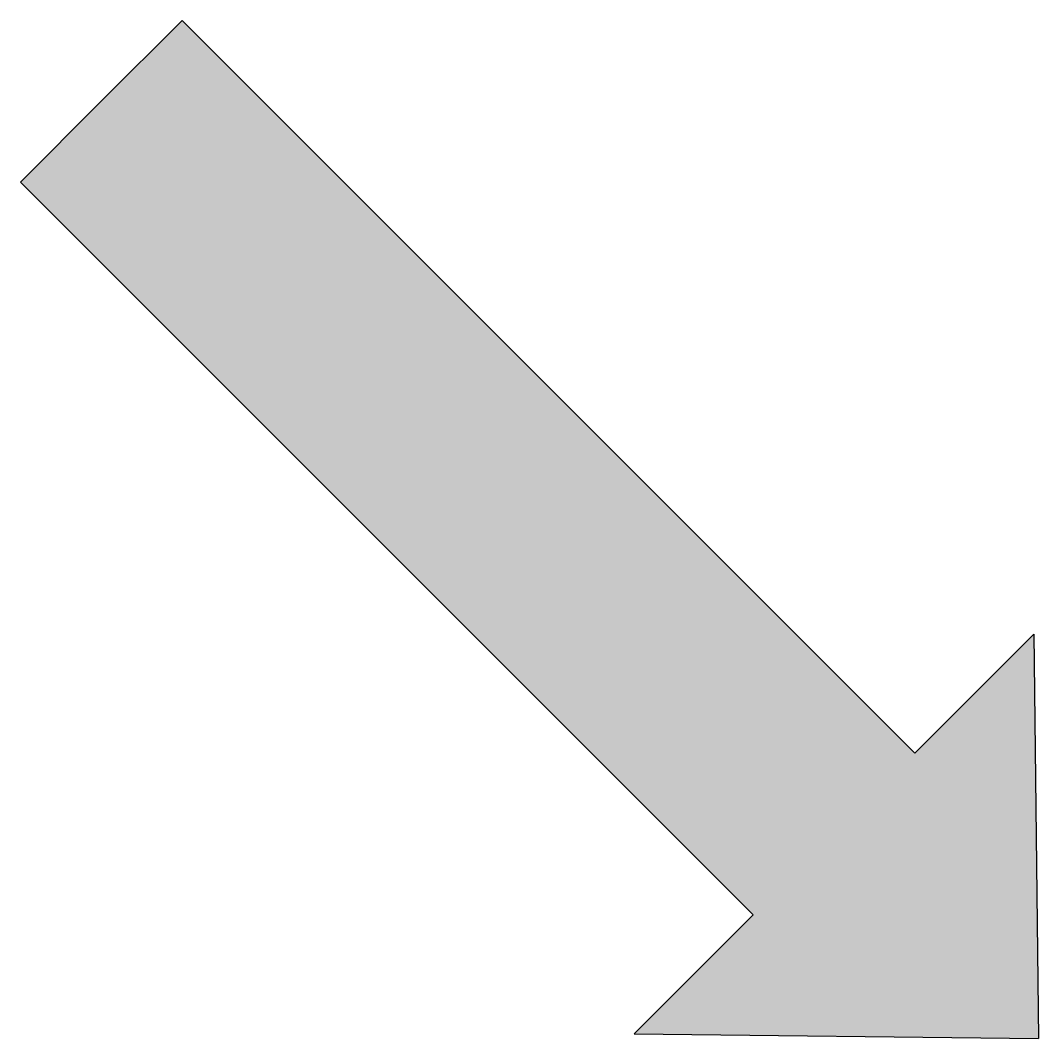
# Model space of a CAD drawing. Header units: millimetres. Extents: x 278.71 to 286.19, y 150.91 to 158.39.
import ezdxf

# ---------------------------------------------------------------- set-up
doc = ezdxf.new("R2010")
doc.units = ezdxf.units.MM
doc.header["$LTSCALE"] = 10

msp = doc.modelspace()

# ---------------------------------------------------------------- hatches: boundary and pattern name
msp.add_hatch(color=1).paths.add_polyline_path([(279.303, 157.7975), (279.8967, 158.3912), (285.2793, 153.0086), (286.1525, 153.8817), (286.1885, 150.9119), (283.2187, 150.9479), (284.0919, 151.8211), (278.7092, 157.2037)])

# ---------------------------------------------------------------- linework, layer by layer
at = {"color": 1}
for points in [[(279.303, 157.7975), (279.8967, 158.3912), (285.2793, 153.0086), (286.1525, 153.8817), (286.1885, 150.9119)], [(279.303, 157.7975), (278.7092, 157.2037), (284.0919, 151.8211), (283.2187, 150.9479), (286.1885, 150.9119)]]:
    msp.add_lwpolyline(points, dxfattribs=at)

doc.saveas('drawing.dxf')
